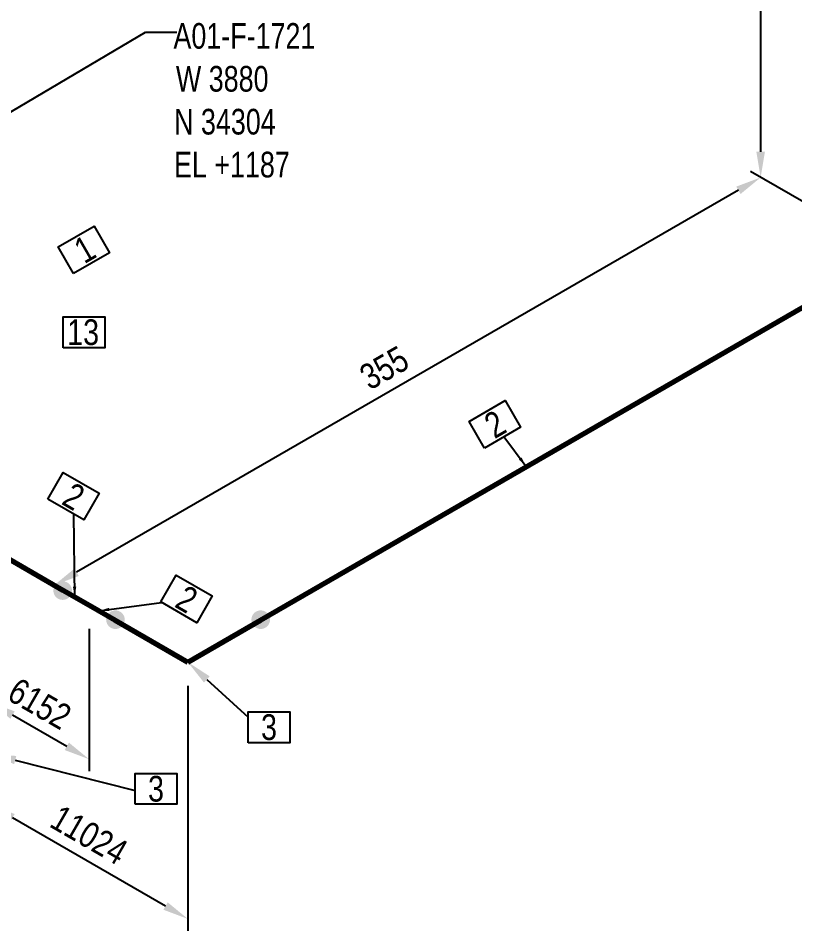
# Model space of a CAD drawing. Header units: millimetres. Extents: x 0 to 594, y 0 to 420.
# Drawn here: x 162.6 to 238.2, y 157.7 to 246.5 of the extents above; entities that cross this region are included whole.
import ezdxf
from ezdxf import colors
from ezdxf.entities.mleader import LeaderData, LeaderLine
from ezdxf.enums import TextEntityAlignment as Align
from ezdxf.math import Vec2, Vec3

# ---------------------------------------------------------------- set-up
doc = ezdxf.new("R2010")
doc.units = ezdxf.units.MM
doc.header["$LTSCALE"] = 0.25
for name, color, linetype in [('밸브', 4, 'Continuous'), ('용접', 1, 'Continuous'), ('주석', 7, 'Continuous'), ('치수', 1, 'Continuous')]:
    doc.layers.add(name, color=color, linetype=linetype)
doc.layers.add('파이프', color=3, linetype='Continuous', lineweight=70)
doc.styles.add('AdskIsoAnnotation', font='arial.ttf', dxfattribs={"width": 0.8, "height": 1})
doc.styles.add('AdskIsoMetric', font='arial.ttf', dxfattribs={"width": 0.8, "height": 2.5})
doc.styles.add('AdskIsoMetric-30', font='arial.ttf', dxfattribs={"width": 0.8, "height": 2.5})
doc.styles.add('AdskIsoMetric30', font='arial.ttf', dxfattribs={"width": 0.8, "oblique": 30, "height": 2.5})
doc.styles.add('MtXpl_', font='')
doc.styles.get("Standard").update_dxf_attribs({"font": 'arial.ttf'})
doc.styles.get('MtXpl_').set_extended_font_data('Gulim')
doc.dimstyles.new('AdskIsoMetric', dxfattribs={"dimtxt": 2.5, "dimasz": 2.5, "dimexe": 1, "dimexo": 2, "dimgap": 0.8, "dimtad": 1, "dimdec": 0, "dimrnd": 1, "dimzin": 0, "dimdsep": 46, "dimtxsty": 'AdskIsoMetric', "dimcen": 0, "dimclrt": 7, "dimadec": 0, "dimazin": 0, "dimtfac": 1, "dimtdec": 0, "dimtmove": 1, "dimatfit": 3, "dimfxl": 0, "dimfrac": 2, "dimtolj": 1, "dimtzin": 0, "dimarcsym": 0})

# ---------------------------------------------------------------- blocks, each defined once
blk = doc.blocks.new('볼 밸브-1-IsoLeft')
at = {"color": 0, "linetype": 'ByBlock', "lineweight": -2, "extrusion": (0, 0.816497, 0.57735)}
for p, q in [((-0.5303, 0.1021), (-0.1768, 0.3062)), ((-0.1768, 0.3062), (-0.0503, 0.0872)), ((-0.1511, 0.0289), (-0.5303, 0.1021)), ((0.5303, -0.1021), (0.151, -0.0291)), ((0.0503, -0.0872), (0.1768, -0.3062)), ((0.1125, -0.065), (0.1125, -0.065)), ((0.1768, -0.3062), (0.5303, -0.1021))]:
    blk.add_line(p, q, dxfattribs=at)
at = {"linetype": 'ByBlock'}
for start_param, end_param in [(2.356194, 5.497787), (-0.785398, 2.356194)]:
    blk.add_ellipse((0, 0), major_axis=(-0.1592, 0), ratio=0.57735, start_param=start_param, end_param=end_param, dxfattribs=at)
blk = doc.blocks.new('*D50')
at = {"layer": 'Defpoints', "color": 0}
for p in [(171.746, 267.385), (171.746, 256.467), (146.997, 242.178)]:
    blk.add_point(p, dxfattribs=at)
at = {"layer": '치수', "color": 0, "lineweight": -2}
for p, q in [((171.746, 258.777), (171.746, 268.539)), ((149.162, 254.346), (169.58, 266.135)), ((146.997, 244.488), (146.997, 254.251))]:
    blk.add_line(p, q, dxfattribs=at)
at = {"layer": '치수', "color": 0}
for points in [[(169.372, 266.496), (169.789, 265.774), (171.746, 267.385)], [(148.953, 254.707), (149.37, 253.985), (146.997, 253.096)]]:
    blk.add_solid(points, dxfattribs=at)
at = {"layer": '치수', "color": 7, "insert": (159.371, 262.857), "char_height": 2.5, "attachment_point": 5, "rotation": 30, "style": 'AdskIsoMetric30'}
blk.add_mtext('\\A1;312', dxfattribs=at)
blk = doc.blocks.new('*D54')
at = {"layer": 'Defpoints', "color": 0}
for p in [(236.793, 314.94), (236.793, 289.94), (101.569, 211.868)]:
    blk.add_point(p, dxfattribs=at)
at = {"layer": '치수', "color": 0, "lineweight": -2}
for p, q in [((236.793, 292.25), (236.793, 316.095)), ((103.734, 238.118), (234.628, 313.69)), ((101.569, 214.178), (101.569, 238.023))]:
    blk.add_line(p, q, dxfattribs=at)
at = {"layer": '치수', "color": 0}
for points in [[(234.42, 314.051), (234.837, 313.329), (236.793, 314.94)], [(103.526, 238.479), (103.942, 237.757), (101.569, 236.868)]]:
    blk.add_solid(points, dxfattribs=at)
at = {"layer": '치수', "color": 7, "insert": (169.181, 278.521), "char_height": 2.5, "attachment_point": 5, "rotation": 30, "style": 'AdskIsoMetric30'}
blk.add_mtext('\\A1;1646', dxfattribs=at)
blk = doc.blocks.new('*D62')
at = {"layer": 'Defpoints', "color": 0}
for p in [(159.9, 194.946), (169.513, 189.396), (159.9, 179.946)]:
    blk.add_point(p, dxfattribs=at)
at = {"layer": '치수', "color": 0, "lineweight": -2}
for p, q in [((169.513, 187.086), (169.513, 173.241)), ((167.348, 175.646), (162.065, 178.696))]:
    blk.add_line(p, q, dxfattribs=at)
at = {"layer": '치수', "color": 0}
for points in [[(162.273, 179.057), (161.856, 178.335), (159.9, 179.946)], [(167.556, 176.006), (167.139, 175.285), (169.513, 174.396)]]:
    blk.add_solid(points, dxfattribs=at)
at = {"layer": '치수', "color": 7, "insert": (164.706, 179.788), "char_height": 2.5, "attachment_point": 5, "rotation": 330, "style": 'AdskIsoMetric-30'}
blk.add_mtext('\\A1;6152', dxfattribs=at)
blk = doc.blocks.new('*D63')
at = {"layer": 'Defpoints', "color": 0}
for p in [(159.9, 194.946), (179.126, 183.845), (159.9, 169.946)]:
    blk.add_point(p, dxfattribs=at)
at = {"layer": '치수', "color": 0, "lineweight": -2}
for p, q in [((179.126, 181.536), (179.126, 157.691)), ((176.961, 160.095), (162.065, 168.696))]:
    blk.add_line(p, q, dxfattribs=at)
at = {"layer": '치수', "color": 0}
for points in [[(162.273, 169.057), (161.856, 168.335), (159.9, 169.946)], [(177.169, 160.456), (176.753, 159.735), (179.126, 158.845)]]:
    blk.add_solid(points, dxfattribs=at)
at = {"layer": '치수', "color": 7, "insert": (169.513, 167.013), "char_height": 2.5, "attachment_point": 5, "rotation": 330, "style": 'AdskIsoMetric-30'}
blk.add_mtext('\\A1;11024', dxfattribs=at)
blk = doc.blocks.new('*D64')
at = {"layer": 'Defpoints', "color": 0}
for p in [(247.875, 223.538), (166.136, 191.345), (179.126, 183.845)]:
    blk.add_point(p, dxfattribs=at)
at = {"layer": '치수', "color": 0, "lineweight": -2}
for p, q in [((245.875, 224.692), (233.884, 231.615)), ((232.719, 229.788), (168.301, 192.595))]:
    blk.add_line(p, q, dxfattribs=at)
at = {"layer": '치수', "color": 0}
for points in [[(232.511, 230.148), (232.928, 229.427), (234.884, 231.038)], [(168.092, 192.956), (168.509, 192.235), (166.136, 191.345)]]:
    blk.add_solid(points, dxfattribs=at)
at = {"layer": '치수', "color": 7, "insert": (198.244, 212.5), "char_height": 2.5, "attachment_point": 5, "rotation": 30, "style": 'AdskIsoMetric-30'}
blk.add_mtext('\\A1;355', dxfattribs=at)
blk = doc.blocks.new('*D65')
at = {"layer": 'Defpoints', "color": 0}
for p in [(247.875, 330.558), (234.884, 231.038), (247.875, 223.538)]:
    blk.add_point(p, dxfattribs=at)
at = {"layer": '치수', "color": 0, "lineweight": -2}
for p, q in [((245.875, 331.713), (233.884, 338.636)), ((234.884, 335.558), (234.884, 233.538)), ((245.875, 224.692), (233.884, 231.615))]:
    blk.add_line(p, q, dxfattribs=at)
at = {"layer": '치수', "color": 0}
for points in [[(234.468, 335.558), (235.301, 335.558), (234.884, 338.058)], [(234.468, 233.538), (235.301, 233.538), (234.884, 231.038)]]:
    blk.add_solid(points, dxfattribs=at)
at = {"layer": '치수', "color": 7, "insert": (232.618, 282.046), "char_height": 2.5, "attachment_point": 5, "rotation": 270, "style": 'AdskIsoMetric30'}
blk.add_mtext('\\A1;5957', dxfattribs=at)
blk = doc.blocks.new('엘보우-1-Iso2DSkew0')
at = {"color": 0, "linetype": 'ByBlock', "lineweight": -2, "extrusion": (0.707107, 0.408248, -0.57735)}
for p, q in [((0, 0), (7.071, -4.082)), ((0, 0), (0, 0)), ((0, -8.165), (0, 0))]:
    blk.add_line(p, q, dxfattribs=at)
blk = doc.blocks.new('엘보우-4-Iso2DSkew90')
at = {"color": 0, "linetype": 'ByBlock', "lineweight": -2, "extrusion": (0, 0.816497, 0.57735)}
for p, q in [((-7.071, 4.082), (0, 0)), ((0, 0), (7.071, 4.082)), ((0, 0), (0, 0))]:
    blk.add_line(p, q, dxfattribs=at)
blk = doc.blocks.new('Buttweld')
at = {"lineweight": -2}
blk.add_hatch(color=0, dxfattribs=at).paths.add_polyline_path([(0.044, -0.0026), (0.0433, 0.0053), (0.0413, 0.0129), (0.0379, 0.02), (0.0334, 0.0265), (0.0278, 0.0321), (0.0214, 0.0366), (0.0142, 0.0399), (0.0066, 0.042), (-0.0013, 0.0427), (-0.0091, 0.042), (-0.0168, 0.0399), (-0.0239, 0.0366), (-0.0304, 0.0321), (-0.036, 0.0265), (-0.0405, 0.02), (-0.0438, 0.0129), (-0.0459, 0.0053), (-0.0466, -0.0026), (-0.0459, -0.0105), (-0.0438, -0.0181), (-0.0405, -0.0252), (-0.036, -0.0317), (-0.0304, -0.0373), (-0.0239, -0.0418), (-0.0168, -0.0452), (-0.0091, -0.0472), (-0.0013, -0.0479), (0.0066, -0.0472), (0.0142, -0.0452), (0.0214, -0.0418), (0.0278, -0.0373), (0.0334, -0.0317), (0.0379, -0.0252), (0.0413, -0.0181), (0.0433, -0.0105)], is_closed=False, flags=0)
blk = doc.blocks.new('AnnoRect')
at = {"color": 0, "linetype": 'ByBlock', "lineweight": -2}
blk.add_wipeout([(-0.81, -0.6), (-0.81, 0.6), (0.81, 0.6), (0.81, -0.6)], dxfattribs=at)
blk.add_lwpolyline([(-0.81, -0.6), (-0.81, 0.6), (0.81, 0.6), (0.81, -0.6)], close=True, dxfattribs=at)
at = {"color": 0, "linetype": 'ByBlock', "lineweight": -2, "style": 'AdskIsoAnnotation', "width": 0.8}
blk.add_attdef('XX', text='', height=1, dxfattribs=at).set_placement((0, 0), align=Align.MIDDLE_CENTER)

msp = doc.modelspace()

# ---------------------------------------------------------------- linework, layer by layer
at = {"layer": '파이프'}
for points in [[(186.197, 187.928), (240.8036, 219.4551)], [(166.9706, 190.8633), (169.5128, 189.3956)], [(169.5128, 189.3956), (172.0549, 187.928)]]:
    msp.add_lwpolyline(points, dxfattribs=at)

# ---------------------------------------------------------------- block references
at = {"layer": '밸브', "xscale": 20, "yscale": 20, "zscale": 20, "rotation": 239.9999999999864}
msp.add_blockref('볼 밸브-1-IsoLeft', (180.7592, 257.5887), dxfattribs=at)
at = {"layer": '용접', "xscale": 20, "yscale": 20, "zscale": 20}
msp.add_blockref('Buttweld', (166.9706, 190.8633), dxfattribs=at)
at = {"layer": '용접', "xscale": 20, "yscale": 20, "zscale": 20, "rotation": 180}
for p in [(172.0549, 187.928), (186.197, 187.928)]:
    msp.add_blockref('Buttweld', p, dxfattribs=at)
at = {"layer": '파이프'}
for name, p in [('엘보우-1-Iso2DSkew0', (159.8996, 194.9458)), ('엘보우-4-Iso2DSkew90', (179.1259, 183.8455))]:
    msp.add_blockref(name, p, dxfattribs=at)

# ---------------------------------------------------------------- texts
at = {"layer": '주석', "style": 'MtXpl_', "width": 0.8}
for s, p in [('A01-F-1721', (177.7284, 243.5733)), ('W 3880', (177.9659, 239.3964)), ('N 34304', (177.7872, 235.2195)), ('EL +1187', (177.779, 231.0426))]:
    msp.add_text(s, height=2.5, dxfattribs=at).set_placement(p)

# ---------------------------------------------------------------- dimensions: what is measured, and where the dimension line sits
at = {"layer": '치수'}
for base, p1, p2, angle, text, override, picture, middle in [((234.8843, 231.0376), (247.8747, 330.5582), (247.8747, 223.5376), 270.000001, '5957', {"dimtad": 0, "dimlfac": 55.657647, "dimtxsty": 'AdskIsoMetric30', "dimse1": 0, "dimse2": 0, "dimsd1": 0, "dimsd2": 0, "dimtmove": 1}, '*D65', (232.618, 282.0463)), ((236.7935, 314.9401), (101.569, 211.8683), (236.7935, 289.9401), 30, '1646', {"dimtad": 0, "dimlfac": 10.543393, "dimtxsty": 'AdskIsoMetric30', "dimse1": 0, "dimse2": 0, "dimsd1": 0, "dimsd2": 0, "dimtmove": 1}, '*D54', (169.1813, 278.5211)), ((171.7455, 267.3847), (146.9968, 242.1785), (171.7455, 256.4671), 30, '312', {"dimtad": 0, "dimlfac": 10.934526, "dimtxsty": 'AdskIsoMetric30', "dimse1": 0, "dimse2": 0, "dimsd1": 0, "dimsd2": 0, "dimtmove": 1}, '*D50', (159.3711, 262.8572)), ((166.1356, 191.3455), (247.8747, 223.5376), (179.1259, 183.8455), 210.000001, '355', {"dimtad": 0, "dimlfac": 4.469401, "dimtxsty": 'AdskIsoMetric-30', "dimse1": 0, "dimse2": 1, "dimsd1": 0, "dimsd2": 0, "dimtmove": 1}, '*D64', (198.2437, 212.5)), ((159.8996, 179.9458), (169.5128, 189.3956), (159.8996, 194.9458), 150.000001, '6152', {"dimtad": 0, "dimlfac": 554.252998, "dimtxsty": 'AdskIsoMetric-30', "dimse1": 0, "dimse2": 1, "dimsd1": 0, "dimsd2": 0, "dimtmove": 1}, '*D62', (164.7062, 179.7876)), ((159.8996, 169.9458), (179.1259, 183.8455), (159.8996, 194.9458), 150.000001, '11024', {"dimtad": 0, "dimlfac": 496.577647, "dimtxsty": 'AdskIsoMetric-30', "dimse1": 0, "dimse2": 1, "dimsd1": 0, "dimsd2": 0, "dimtmove": 1}, '*D63', (169.5128, 167.0125))]:
    dim = msp.add_linear_dim(base=base, p1=p1, p2=p2, angle=angle, text=text, dimstyle='AdskIsoMetric', override=override, dxfattribs=at)
    dim.commit()
    dim.dimension.update_dxf_attribs({"geometry": picture, "text_midpoint": middle, "dimtype": 160})

# ---------------------------------------------------------------- leaders
at = {"layer": '주석'}
ml = msp.add_multileader_mtext('Standard', dxfattribs=at)
ml.set_content('')
ml.set_leader_properties()
ml.build(insert=Vec2(0, 0))
ml.multileader.update_dxf_attribs({"dogleg_length": 3.0619, "arrow_head_size": 2.5})
ctx = ml.context
ctx.base_point, ctx.arrow_head_size = Vec3(171.9381, 245.1865), 2.5
notes = []
notes.append((ctx, [(0, (1, 1, 0), (175, 245.1865), (1, 0), 3.0619, [(0, [(140.8589, 225.0073)], 0, [])])]))
ctx.mtext, ml.multileader.dxf.content_type = None, 0
ml = msp.add_multileader_mtext('Standard', dxfattribs=at)
ml.set_content('')
ml.set_leader_properties()
ml.build(insert=Vec2(0, 0))
ml.multileader.update_dxf_attribs({"dogleg_length": 0, "arrow_head_size": 0})
ctx = ml.context
ctx.base_point, ctx.arrow_head_size = Vec3(209.9019, 205.7887), 0
notes.append((ctx, [(0, (1, 1, 0), (209.9019, 205.7887), (-1, 0), 0, [(0, [(212.0756, 202.869)], 0, [])])]))
ctx.mtext, ml.multileader.dxf.content_type = None, 0
ml = msp.add_multileader_mtext('Standard', dxfattribs=at)
ml.set_content('')
ml.set_leader_properties()
ml.build(insert=Vec2(0, 0))
ml.multileader.update_dxf_attribs({"dogleg_length": 0, "arrow_head_size": 0})
ctx = ml.context
ctx.base_point, ctx.arrow_head_size = Vec3(168.0207, 198.256), 0
notes.append((ctx, [(0, (1, 1, 0), (168.0207, 198.256), (-1, 0), 0, [(0, [(168.1165, 190.2018)], 0, [])])]))
ctx.mtext, ml.multileader.dxf.content_type = None, 0
ml = msp.add_multileader_mtext('Standard', dxfattribs=at)
ml.set_content('')
ml.set_leader_properties()
ml.build(insert=Vec2(0, 0))
ml.multileader.update_dxf_attribs({"dogleg_length": 0, "arrow_head_size": 0})
ctx = ml.context
ctx.base_point, ctx.arrow_head_size = Vec3(176.5743, 189.6684), 0
notes.append((ctx, [(0, (1, 1, 0), (176.5743, 189.6684), (-1, 0), 0, [(0, [(170.4825, 188.8357)], 0, [])])]))
ctx.mtext, ml.multileader.dxf.content_type = None, 0
ml = msp.add_multileader_mtext('Standard', dxfattribs=at)
ml.set_content('')
ml.set_leader_properties()
ml.build(insert=Vec2(0, 0))
ml.multileader.update_dxf_attribs({"dogleg_length": 0, "arrow_head_size": 2.5})
ctx = ml.context
ctx.base_point, ctx.arrow_head_size = Vec3(185, 178.5), 2.5
notes.append((ctx, [(0, (1, 1, 0), (185, 178.5), (-1, 0), 0, [(0, [(179.1259, 183.8455)], 0, [])])]))
ctx.mtext, ml.multileader.dxf.content_type = None, 0
ml = msp.add_multileader_mtext('Standard', dxfattribs=at)
ml.set_content('')
ml.set_leader_properties()
ml.build(insert=Vec2(0, 0))
ml.multileader.update_dxf_attribs({"dogleg_length": 0, "arrow_head_size": 2.5})
ctx = ml.context
ctx.base_point, ctx.arrow_head_size = Vec3(174, 171.3529), 2.5
notes.append((ctx, [(0, (1, 1, 0), (174, 171.3529), (-1, 0), 0, [(0, [(159.8996, 174.9237)], 0, [])])]))
ctx.mtext, ml.multileader.dxf.content_type = None, 0
for ctx, leaders in notes:
    for number, flags, end, landing, length, lines in leaders:
        leader = LeaderData()
        leader.index, (leader.has_last_leader_line, leader.has_dogleg_vector, leader.attachment_direction) = number, flags
        leader.last_leader_point, leader.dogleg_vector, leader.dogleg_length = Vec3(end), Vec3(landing), length
        for number, points, colour, breaks in lines:
            line = LeaderLine()
            line.index, line.vertices, line.color, line.breaks = number, Vec3.list(points), colors.encode_raw_color(colour), breaks
            leader.lines.append(line)
        ctx.leaders.append(leader)

# ---------------------------------------------------------------- next in the draw order: block references
ref = msp.add_blockref('AnnoRect', (169, 224), dxfattribs=dict(at, xscale=2.500000000000001, yscale=2.500000000000001, zscale=2.500000000000001, rotation=30.00100615699771))
ref.add_attrib('XX_001', '1', (169.0451, 222.5767), dxfattribs={"layer": '0', "color": 0, "linetype": 'ByBlock', "lineweight": -2, "height": 2.5, "rotation": 30.001006, "style": 'AdskIsoAnnotation', "width": 0.8})
ref = msp.add_blockref('AnnoRect', (169.0238, 215.9563), dxfattribs=dict(at, xscale=2.5, yscale=2.5, zscale=2.5))
ref.add_attrib('XX_001', '13', (167.3812, 214.7233), dxfattribs={"layer": '0', "color": 0, "linetype": 'ByBlock', "lineweight": -2, "height": 2.5, "style": 'AdskIsoAnnotation', "width": 0.8})
ref = msp.add_blockref('AnnoRect', (209, 207), dxfattribs=dict(at, xscale=2.5, yscale=2.5, zscale=2.5, rotation=30.00000067400646))
ref.add_attrib('XX_001', '2', (208.9831, 205.5409), dxfattribs={"layer": '0', "color": 0, "linetype": 'ByBlock', "lineweight": -2, "height": 2.5, "rotation": 30.000001, "style": 'AdskIsoAnnotation', "width": 0.8})
ref = msp.add_blockref('AnnoRect', (168, 200), dxfattribs=dict(at, xscale=2.5, yscale=2.5, zscale=2.5, rotation=330.000000670039))
ref.add_attrib('XX_001', '2', (166.7279, 199.2851), dxfattribs={"layer": '0', "color": 0, "linetype": 'ByBlock', "lineweight": -2, "height": 2.5, "rotation": 330.000001, "style": 'AdskIsoAnnotation', "width": 0.8})
ref = msp.add_blockref('AnnoRect', (179, 190), dxfattribs=dict(at, xscale=2.5, yscale=2.5, zscale=2.5, rotation=330.000000670039))
ref.add_attrib('XX_001', '2', (177.7279, 189.2851), dxfattribs={"layer": '0', "color": 0, "linetype": 'ByBlock', "lineweight": -2, "height": 2.5, "rotation": 330.000001, "style": 'AdskIsoAnnotation', "width": 0.8})
ref = msp.add_blockref('AnnoRect', (187.0238, 177.5), dxfattribs=dict(at, xscale=2.5, yscale=2.5, zscale=2.5))
ref.add_attrib('XX_001', '3', (186.2516, 176.267), dxfattribs={"layer": '0', "color": 0, "linetype": 'ByBlock', "lineweight": -2, "height": 2.5, "style": 'AdskIsoAnnotation', "width": 0.8})
ref = msp.add_blockref('AnnoRect', (176.0238, 171.5), dxfattribs=dict(at, xscale=2.5, yscale=2.5, zscale=2.5))
ref.add_attrib('XX_001', '3', (175.2516, 170.267), dxfattribs={"layer": '0', "color": 0, "linetype": 'ByBlock', "lineweight": -2, "height": 2.5, "style": 'AdskIsoAnnotation', "width": 0.8})

doc.saveas('drawing.dxf')
